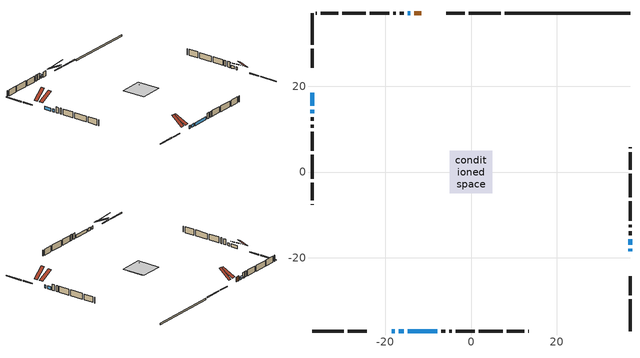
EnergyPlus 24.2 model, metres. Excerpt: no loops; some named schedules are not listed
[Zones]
conditioned space
 floor outside (Floor1 construction): -3.11,-3.11 -3.11,3.11 3.11,3.11 3.11,-3.11 z0.02
 floor adiabatic (Floor2 construction): -3.65,-3.65 -3.65,3.65 3.65,3.65 3.65,-3.65 z0.02
 floor adiabatic (AdiabaticFloorConstruction): -4.91,-4.91 -4.91,4.91 4.91,4.91 4.91,-4.91 z0.02
 floor foundation (Slab1 construction): -3.81,-3.51 -3.81,3.51 3.81,3.51 3.81,-3.51 z-0.61
 wall outside (RimJoist1 construction): 6.94,37.13 -0.53,37.13 / -37.13,-37.13 -29.66,-37.13 / -37.13,37.13 -37.13,29.66 / 37.13,-37.13 37.13,-29.66 z0.02:0.32
 wall outside (RimJoist2 construction): -1.46,37.13 -5.79,37.13 / -28.73,-37.13 -24.4,-37.13 / -37.13,28.73 -37.13,24.4 / 37.13,-28.73 37.13,-24.4 z0.02:0.32
 wall outside (AdiabaticWallConstruction 1): -11.63,37.13 -13.27,37.13 z0.02:2.05
 wall outside (AdiabaticWallConstruction): -14.19,37.13 -14.81,37.13 z0.02:0.78; 37.13,-18.56 37.13,-17.92 / -37.13,18.56 -37.13,15.51 / -18.56,-37.13 -17.85,-37.13 / -16.92,-37.13 -15.66,-37.13 / 37.13,-17 37.13,-15.66 / -37.13,14.58 -37.13,13.76 / -14.73,-37.13 -7.87,-37.13 z0.02:1.24
 wall outside (Wall1 construction): -15.73,37.13 -16.65,37.13 / -6.95,-37.13 -6.03,-37.13 / -37.13,12.83 -37.13,11.92 / 37.13,-14.73 37.13,-13.82 z0.02:2.46
 wall outside (Wall2 construction): -17.58,37.13 -18.19,37.13 / -5.1,-37.13 -4.49,-37.13 / -37.13,10.99 -37.13,10.38 / 37.13,-12.89 37.13,-12.28 z0.02:2.46
 wall outside (Wall3 construction): -19.12,37.13 -23.6,37.13 / -3.56,-37.13 0.92,-37.13 / -37.13,9.45 -37.13,4.97 / 37.13,-11.35 37.13,-6.87 z0.02:2.46
 wall outside (Wall4 construction): -24.53,37.13 -30.11,37.13 / 1.85,-37.13 7.43,-37.13 / -37.13,4.04 -37.13,-1.54 / 37.13,-5.94 37.13,-0.36 z0.02:2.46
 wall outside (Wall5 construction): -31.04,37.13 -35.14,37.13 / 8.36,-37.13 12.46,-37.13 / -37.13,-2.47 -37.13,-6.57 / 37.13,0.57 37.13,4.67 z0.02:2.46
 wall outside (Wall6 construction): -36.07,37.13 -36.2,37.13 / 13.39,-37.13 13.52,-37.13 / -37.13,-7.5 -37.13,-7.63 / 37.13,5.6 37.13,5.73 z0.02:2.46
 wall foundation (FoundationWall1 construction): 37.13,37.13 7.87,37.13 z-0.61:0.02
 window (WindowConstruction 7): -14.2,37.13 -14.8,37.13 z0.02:0.78
 window (WindowConstruction): 37.13,-18.56 37.13,-17.92 z0.02:1.24
 window (WindowConstruction 1): -37.13,18.56 -37.13,15.51 z0.02:1.24
 window (WindowConstruction 2): -18.56,-37.13 -17.85,-37.13 z0.02:1.24
 window (WindowConstruction 3): -16.92,-37.13 -15.66,-37.13 z0.02:1.24
 window (WindowConstruction 4): 37.13,-17 37.13,-15.66 z0.02:1.24
 window (WindowConstruction 5): -37.13,14.58 -37.13,13.76 z0.02:1.24
 window (WindowConstruction 6): -14.73,-37.13 -7.88,-37.13 z0.02:1.24
 door (Door): -11.63,37.13 -13.27,37.13 z0.02:2.05
 ceiling adiabatic (AdiabaticFloorConstruction): 4.91,-4.91 4.91,4.91 -4.91,4.91 -4.91,-4.91 z0.02
 roof outside (Roof1 construction): -8.2,37.13,2.46 -8.2,32.59,6.24 -6.72,32.59,6.24 -6.72,37.13,2.46; -21.99,-37.13,2.46 -21.99,-32.59,6.24 -23.47,-32.59,6.24 -23.47,-37.13,2.46; -37.13,21.99,2.46 -32.59,21.99,6.24 -32.59,23.47,6.24 -37.13,23.47,2.46; 37.13,-21.99,2.46 32.59,-21.99,6.24 32.59,-23.47,6.24 37.13,-23.47,2.46
 roof outside (Roof2 construction): -10.7,37.13,2.46 -10.7,31.48,5.28 -9.12,31.48,5.28 -9.12,37.13,2.46; -19.49,-37.13,2.46 -19.49,-31.48,5.28 -21.07,-31.48,5.28 -21.07,-37.13,2.46; -37.13,19.49,2.46 -31.48,19.49,5.28 -31.48,21.07,5.28 -37.13,21.07,2.46; 37.13,-19.49,2.46 31.48,-19.49,5.28 31.48,-21.07,5.28 37.13,-21.07,2.46
shading: -15.27,37.13 -13.74,37.13 -13.74,38.27 -15.27,38.27 z1.24
[Building]
Building 1: Terrain=Suburbs
[Site:Location]
Nelson CS_BC: Latitude {deg}=49.49; Longitude {deg}=-117.31; Time Zone {hr}=-8; Elevation {m}=535; Keep Site Location Information=Yes
[Site:GroundTemperature:Shallow]
4.87826, 3.29155, 3.16448, 3.91745, 6.94023, 9.94893, 12.5573, 14.2097, 14.35, 13.0061, 10.4643, 7.54786
[Site:WaterMainsTemperature]
Calculation Method=Schedule; Temperature Schedule=mains temperature schedule
[Material] Roughness=Rough; Thermal Absorptance=0.9
Name | Thickness {m} | Conductivity {W/m-K} | Density {kg/m3} | Specific Heat {J/kg-K} | Solar Absorptance | Visible Absorptance
asphalt or fiberglass shingles | 0.00635 | 0.162714 | 1121.4 | 1465.45 | 0.4 | 0.4
concrete 4.0 in. | 0.1016 | 1.803125 | 2242.8 | 837.4 | 0.7 | 0.7
concrete 8.0 in. | 0.2032 | 1.803125 | 2242.8 | 837.4 | 0.7 | 0.7
door material | 0.04445 | 0.188738 | 512.64 | 1214.23 | 0.7 | 0.7
exterior vertical ins | 0.0911445 | 0.029427 | 32.04 | 1214.23 | 0.7 | 0.7
floor covering | 0.0127 | 0.0433444 | 54.468 | 1339.84 | 0.6 | 0.6
floor covering 1 | 0.0127 | 9.015625 | 54.468 | 1339.84 | 0.6 | 0.6
floor rigid ins; rim joist rigid ins; wall rigid ins | 0.051816 | 0.029427 | 32.04 | 1214.23 | 0.7 | 0.7
floor rigid ins 1; wall rigid ins 1 | 0.512978 | 0.029427 | 32.04 | 1214.23 | 0.7 | 0.7
floor stud and cavity | 0.1397 | 0.0979237 | 92.3553 | 1139.71 | 0.7 | 0.7
floor stud and cavity 1 | 0.0889 | 0.242495 | 50.32683 | 1063.81 | 0.7 | 0.7
floor stud and cavity 2 | 0.1397 | 1.75129 | 37.0049 | 1207.88 | 0.7 | 0.7
furniture material conditioned space 1 | 0.1524 | 0.115458 | 640.8 | 1214.23 | 0.6 | 0.6
gypsum board | 0.0127 | 0.160291 | 801 | 837.4 | 0.6 | 0.6
gypsum board 1 | 0.0127 | 0.160291 | 801 | 837.4 | 0.7 | 0.7
osb sheathing 0.5 in. | 0.0127 | 0.115458 | 512.64 | 1214.23 | 0.7 | 0.7
osb sheathing 0.75 in. | 0.01905 | 0.115458 | 512.64 | 1214.23 | 0.7 | 0.7
osb sheathing 2.0 in. | 0.0508 | 0.115458 | 512.64 | 1214.23 | 0.7 | 0.7
rim joist stud and cavity | 0.0508 | 0.0384369 | 125.044 | 1163.47 | 0.6 | 0.6
rim joist stud and cavity 1 | 0.0508 | 0.0385912 | 125.044 | 1163.47 | 0.6 | 0.6
roof rigid ins | 0.103632 | 0.029427 | 32.04 | 1214.23 | 0.7 | 0.7
roof stud and cavity | 0.2032 | 0.100973 | 78.34581 | 1123.46 | 0.7 | 0.7
roof stud and cavity 1 | 0.2032 | 0.101129 | 78.34581 | 1123.46 | 0.7 | 0.7
wall stud and cavity | 0.1397 | 0.113179 | 139.0536 | 1170.24 | 0.7 | 0.7
wall stud and cavity 1 | 0.1397 | 0.126739 | 139.0536 | 1170.24 | 0.7 | 0.7
wall stud and cavity 2 | 0.1397 | 0.119127 | 139.0536 | 1170.24 | 0.7 | 0.7
wall stud and cavity 3 | 0.1397 | 0.117019 | 139.0536 | 1170.24 | 0.7 | 0.7
wall stud and cavity 4 | 0.1397 | 0.124551 | 139.0536 | 1170.24 | 0.7 | 0.7
wall stud and cavity 5 | 0.1397 | 0.132231 | 139.0536 | 1170.24 | 0.7 | 0.7
wall stud and cavity 6 | 0.0889 | 0.380278 | 52.3479 | 1209.89 | 0.7 | 0.7
wall stud and cavity 7 | 0.0889 | 0.391764 | 83.0341 | 1211.67 | 0.7 | 0.7
wood siding | 0.0254 | 0.102417 | 544.68 | 1172.36 | 0.4 | 0.4
wood siding 1; wood siding 2; wood siding 3 | 0.0254 | 0.102417 | 544.68 | 1172.36 | 0.7 | 0.7
[WindowMaterial:SimpleGlazingSystem]
Name | U-Factor {W/m2-K} | Solar Heat Gain Coefficient
WindowMaterial | 2.95653 | 0.63
WindowMaterial 1 | 2.918492 | 0.67
WindowMaterial 2 | 2.95426 | 0.63
WindowMaterial 3 | 2.92474 | 0.66
WindowMaterial 4 | 2.91792 | 0.67
WindowMaterial 5 | 2.941204 | 0.65
WindowMaterial 6 | 2.95029 | 0.64
WindowMaterial 7 | 5.30439 | 0.67
[Construction]
AdiabaticFloorConstruction: floor stud and cavity 2, floor rigid ins 1, osb sheathing 0.75 in., floor covering
AdiabaticWallConstruction: wood siding 2, wall rigid ins 1, wall stud and cavity 6, gypsum board
AdiabaticWallConstruction 1: wood siding 3, wall rigid ins 1, wall stud and cavity 6, gypsum board
Door: door material
Floor1 construction: floor stud and cavity, floor rigid ins, osb sheathing 0.75 in., floor covering
Floor2 construction: floor stud and cavity 1, floor covering 1
FoundationWall1 construction: concrete 8.0 in., gypsum board 1
furniture construction conditioned space 1: furniture material conditioned space 1
PartitionWallConstruction: gypsum board, wall stud and cavity 7, gypsum board
RimJoist1 construction: wood siding 1, rim joist rigid ins, osb sheathing 2.0 in., rim joist stud and cavity
RimJoist2 construction: wood siding 1, rim joist rigid ins, osb sheathing 2.0 in., rim joist stud and cavity 1
Roof1 construction: asphalt or fiberglass shingles, roof rigid ins, osb sheathing 0.75 in., roof stud and cavity, gypsum board
Roof2 construction: asphalt or fiberglass shingles, roof rigid ins, osb sheathing 0.75 in., roof stud and cavity 1, gypsum board
Slab1 construction: concrete 4.0 in.
Wall1 construction: wood siding, wall rigid ins, osb sheathing 0.5 in., wall stud and cavity, gypsum board
Wall2 construction: wood siding, wall rigid ins, osb sheathing 0.5 in., wall stud and cavity 1, gypsum board
Wall3 construction: wood siding, wall rigid ins, osb sheathing 0.5 in., wall stud and cavity 2, gypsum board
Wall4 construction: wood siding, osb sheathing 0.5 in., wall stud and cavity 3, gypsum board
Wall5 construction: wood siding, wall rigid ins, osb sheathing 0.5 in., wall stud and cavity 4, gypsum board
Wall6 construction: wood siding, wall rigid ins, osb sheathing 0.5 in., wall stud and cavity 5, gypsum board
WindowConstruction: WindowMaterial
WindowConstruction 1: WindowMaterial 1
WindowConstruction 2: WindowMaterial 2
WindowConstruction 3: WindowMaterial 3
WindowConstruction 4: WindowMaterial 4
WindowConstruction 5: WindowMaterial 5
WindowConstruction 6: WindowMaterial 6
WindowConstruction 7: WindowMaterial 7
[Zone]
conditioned space: Multiplier=1; Volume {m3}=347.1; Part of Total Floor Area=Yes
[Space]
conditioned space 1: Zone=conditioned space; Volume {m3}=347.1
[SurfaceProperty:ExposedFoundationPerimeter]
Slab1: Exposed Perimeter Calculation Method=TotalExposedPerimeter; Total Exposed Perimeter {m}=29.261
[InternalMass] Zone or ZoneList=conditioned space; Space or SpaceList=conditioned space 1
Name | Construction | Surface Area {m2}
furniture mass conditioned space 1 | furniture construction conditioned space 1 | 96.836
partition wall mass | PartitionWallConstruction | 188.67
[Lights]
interior lighting: Zone or ZoneList or Space or SpaceList=conditioned space 1; Schedule=interior lighting schedule; Design Level Calculation Method=LightingLevel; Lighting Level {W}=343.2; Return Air Fraction=0; Fraction Radiant=0.6; Fraction Visible=0.2; Fraction Replaceable=1
[People]
occupants: Zone or ZoneList or Space or SpaceList=conditioned space 1; Number of People Schedule=occupants schedule; Number of People Calculation Method=People; Number of People=3; Fraction Radiant=0.314171; Sensible Heat Fraction=0.56303; Activity Level Schedule=occupants activity schedule; Carbon Dioxide Generation Rate {m3/s-W}=0; Enable ASHRAE 55 Comfort Warnings=No; Mean Radiant Temperature Calculation Type=EnclosureAveraged
[ElectricEquipment] Zone or ZoneList or Space or SpaceList=conditioned space 1; Design Level Calculation Method=EquipmentLevel
Name | Schedule | Design Level {W} | Fraction Latent | Fraction Radiant | Fraction Lost
clothes dryer | clothes dryer schedule | 140.772 | 0.015 | 0.081 | 0.85
clothes washer | clothes washer schedule | 32.1985 | 0.03 | 0.162 | 0.7
cooking range | cooking range schedule | 215.147 | 0.08 | 0.432 | 0.2
dishwasher | dishwasher schedule | 66.8632 | 0.3 | 0.18 | 0.4
fridge | fridge schedule | 72.9452 | 0 | 0.6 | 0
mech vent bath fan 0 | mech vent bath fan 0 schedule | 25.1 | 0 | 0 | 1
mech vent house fan | mech vent house fan schedule | 0 | 0 | 0 | 1
mech vent house fan cfis | mech vent house fan cfis schedule | 0 | 0 | 0 | 0
misc plug loads | misc plug loads schedule | 494.7 | 0.045 | 0.513 | 0.1
whole house fan | Always On Discrete | 0 | 0 | 0 | 1
[OtherEquipment] Zone or ZoneList or Space or SpaceList=conditioned space 1; Design Level Calculation Method=EquipmentLevel
Name | Fuel Type | Schedule | Design Level {W} | Fraction Latent | Fraction Radiant | Fraction Lost
clothes dryer 1 | Electricity | clothes dryer schedule | 0 | 0.015 | 0.081 | 0.85
cooking range 1 | Electricity | cooking range schedule | 0 | 0.08 | 0.432 | 0.2
general water use latent | None | general water use schedule | 62.594 | 1 | 0 | 0
general water use sensible | None | general water use schedule | -61.6891 | 0 | 0.6 | 0
mech vent house fan latent load | None | Always On Discrete | 0 | 1 | 0 | 0
mech vent house fan sensible load | None | Always On Discrete | 0 | 0 | 0 | 0
water heater energy adjustment1 | Electricity | Always On Discrete | 0.01 | 0 | 0 | 1
[ZoneInfiltration:DesignFlowRate] Zone or ZoneList or Space or SpaceList=conditioned space 1; Schedule=Always On Discrete; Design Flow Rate Calculation Method=Flow/Zone; Design Flow Rate {m3/s}=0
infil flow; natural vent flow; whole house fan flow
[Foundation:Kiva]
Foundation Kiva 1: Initial Indoor Air Temperature {C}=18; Wall Height Above Grade {m}=0.0199949; Wall Depth Below Slab {m}=0.2032; Custom Block Material Name 1=exterior vertical ins; Custom Block Depth 1 {m}=0.629991; Custom Block X Position 1 {m}=0.2159; Custom Block Z Position 1 {m}=0
[Foundation:Kiva:Settings]
Soil Conductivity {W/m-K}=0.849921; Soil Density {kg/m3}=1842.3; Soil Specific Heat {J/kg-K}=418.7; Ground Solar Absorptivity=0.9; Ground Thermal Absorptivity=0.9; Ground Surface Roughness {m}=0.03; Far-Field Width {m}=40; Deep-Ground Boundary Condition=ZeroFlux; Deep-Ground Depth {m}=40; Minimum Cell Dimension {m}=0.2; Maximum Cell Growth Coefficient=3; Simulation Timestep=Timestep
[Exterior:Lights]
exterior lighting: Schedule=exterior lighting schedule; Design Level {W}=75.6
[Schedule:Week:Daily]
interior lighting schedule Week Rule - Jan1-Jan27: interior lighting schedule day, interior lighting schedule day, interior lighting schedule day, interior lighting schedule day, interior lighting schedule day, interior lighting schedule day, interior lighting schedule day, interior lighting schedule default day, interior lighting schedule default day, interior lighting schedule default day, interior lighting schedule default day, interior lighting schedule default day
interior lighting schedule Week Rule - Jan28-Feb3: interior lighting schedule day, interior lighting schedule day, interior lighting schedule day, interior lighting schedule day, interior lighting schedule day 1, interior lighting schedule day 1, interior lighting schedule day 1, interior lighting schedule default day, interior lighting schedule default day, interior lighting schedule default day, interior lighting schedule default day, interior lighting schedule default day
interior lighting schedule Week Rule - Feb4-Feb24: interior lighting schedule day 1, interior lighting schedule day 1, interior lighting schedule day 1, interior lighting schedule day 1, interior lighting schedule day 1, interior lighting schedule day 1, interior lighting schedule day 1, interior lighting schedule default day, interior lighting schedule default day, interior lighting schedule default day, interior lighting schedule default day, interior lighting schedule default day
interior lighting schedule Week Rule - Feb25-Mar3: interior lighting schedule day 1, interior lighting schedule day 1, interior lighting schedule day 1, interior lighting schedule day 1, interior lighting schedule day 2, interior lighting schedule day 2, interior lighting schedule day 2, interior lighting schedule default day, interior lighting schedule default day, interior lighting schedule default day, interior lighting schedule default day, interior lighting schedule default day
interior lighting schedule Week Rule - Mar4-Mar31: interior lighting schedule day 2, interior lighting schedule day 2, interior lighting schedule day 2, interior lighting schedule day 2, interior lighting schedule day 2, interior lighting schedule day 2, interior lighting schedule day 2, interior lighting schedule default day, interior lighting schedule default day, interior lighting schedule default day, interior lighting schedule default day, interior lighting schedule default day
interior lighting schedule Week Rule - Apr1-Apr28: interior lighting schedule day 3, interior lighting schedule day 3, interior lighting schedule day 3, interior lighting schedule day 3, interior lighting schedule day 3, interior lighting schedule day 3, interior lighting schedule day 3, interior lighting schedule default day, interior lighting schedule default day, interior lighting schedule default day, interior lighting schedule default day, interior lighting schedule default day
interior lighting schedule Week Rule - Apr29-May5: interior lighting schedule day 3, interior lighting schedule day 3, interior lighting schedule day 4, interior lighting schedule day 4, interior lighting schedule day 4, interior lighting schedule day 4, interior lighting schedule day 4, interior lighting schedule default day, interior lighting schedule default day, interior lighting schedule default day, interior lighting schedule default day, interior lighting schedule default day
interior lighting schedule Week Rule - May6-May26: interior lighting schedule day 4, interior lighting schedule day 4, interior lighting schedule day 4, interior lighting schedule day 4, interior lighting schedule day 4, interior lighting schedule day 4, interior lighting schedule day 4, interior lighting schedule default day, interior lighting schedule default day, interior lighting schedule default day, interior lighting schedule default day, interior lighting schedule default day
interior lighting schedule Week Rule - May27-Jun2: interior lighting schedule day 4, interior lighting schedule day 4, interior lighting schedule day 4, interior lighting schedule day 4, interior lighting schedule day 4, interior lighting schedule day 5, interior lighting schedule day 5, interior lighting schedule default day, interior lighting schedule default day, interior lighting schedule default day, interior lighting schedule default day, interior lighting schedule default day
interior lighting schedule Week Rule - Jun3-Jun30: interior lighting schedule day 5, interior lighting schedule day 5, interior lighting schedule day 5, interior lighting schedule day 5, interior lighting schedule day 5, interior lighting schedule day 5, interior lighting schedule day 5, interior lighting schedule default day, interior lighting schedule default day, interior lighting schedule default day, interior lighting schedule default day, interior lighting schedule default day
interior lighting schedule Week Rule - Jul1-Jul28: interior lighting schedule day 6, interior lighting schedule day 6, interior lighting schedule day 6, interior lighting schedule day 6, interior lighting schedule day 6, interior lighting schedule day 6, interior lighting schedule day 6, interior lighting schedule default day, interior lighting schedule default day, interior lighting schedule default day, interior lighting schedule default day, interior lighting schedule default day
interior lighting schedule Week Rule - Jul29-Aug4: interior lighting schedule day 6, interior lighting schedule day 6, interior lighting schedule day 6, interior lighting schedule day 7, interior lighting schedule day 7, interior lighting schedule day 7, interior lighting schedule day 7, interior lighting schedule default day, interior lighting schedule default day, interior lighting schedule default day, interior lighting schedule default day, interior lighting schedule default day
interior lighting schedule Week Rule - Aug5-Aug25: interior lighting schedule day 7, interior lighting schedule day 7, interior lighting schedule day 7, interior lighting schedule day 7, interior lighting schedule day 7, interior lighting schedule day 7, interior lighting schedule day 7, interior lighting schedule default day, interior lighting schedule default day, interior lighting schedule default day, interior lighting schedule default day, interior lighting schedule default day
interior lighting schedule Week Rule - Aug26-Sep1: interior lighting schedule day 7, interior lighting schedule day 7, interior lighting schedule day 7, interior lighting schedule day 7, interior lighting schedule day 7, interior lighting schedule day 7, interior lighting schedule day 8, interior lighting schedule default day, interior lighting schedule default day, interior lighting schedule default day, interior lighting schedule default day, interior lighting schedule default day
interior lighting schedule Week Rule - Sep2-Sep29: interior lighting schedule day 8, interior lighting schedule day 8, interior lighting schedule day 8, interior lighting schedule day 8, interior lighting schedule day 8, interior lighting schedule day 8, interior lighting schedule day 8, interior lighting schedule default day, interior lighting schedule default day, interior lighting schedule default day, interior lighting schedule default day, interior lighting schedule default day
interior lighting schedule Week Rule - Sep30-Oct6: interior lighting schedule day 8, interior lighting schedule day 9, interior lighting schedule day 9, interior lighting schedule day 9, interior lighting schedule day 9, interior lighting schedule day 9, interior lighting schedule day 9, interior lighting schedule default day, interior lighting schedule default day, interior lighting schedule default day, interior lighting schedule default day, interior lighting schedule default day
interior lighting schedule Week Rule - Oct7-Oct27: interior lighting schedule day 9, interior lighting schedule day 9, interior lighting schedule day 9, interior lighting schedule day 9, interior lighting schedule day 9, interior lighting schedule day 9, interior lighting schedule day 9, interior lighting schedule default day, interior lighting schedule default day, interior lighting schedule default day, interior lighting schedule default day, interior lighting schedule default day
interior lighting schedule Week Rule - Oct28-Nov3: interior lighting schedule day 9, interior lighting schedule day 9, interior lighting schedule day 9, interior lighting schedule day 9, interior lighting schedule day 10, interior lighting schedule day 10, interior lighting schedule day 10, interior lighting schedule default day, interior lighting schedule default day, interior lighting schedule default day, interior lighting schedule default day, interior lighting schedule default day
interior lighting schedule Week Rule - Nov4-Nov24: interior lighting schedule day 10, interior lighting schedule day 10, interior lighting schedule day 10, interior lighting schedule day 10, interior lighting schedule day 10, interior lighting schedule day 10, interior lighting schedule day 10, interior lighting schedule default day, interior lighting schedule default day, interior lighting schedule default day, interior lighting schedule default day, interior lighting schedule default day
interior lighting schedule Week Rule - Nov25-Dec1: interior lighting schedule day 10, interior lighting schedule day 10, interior lighting schedule day 10, interior lighting schedule day 10, interior lighting schedule day 10, interior lighting schedule day 10, interior lighting schedule day 11, interior lighting schedule default day, interior lighting schedule default day, interior lighting schedule default day, interior lighting schedule default day, interior lighting schedule default day
interior lighting schedule Week Rule - Dec2-Dec31: interior lighting schedule day 11, interior lighting schedule day 11, interior lighting schedule day 11, interior lighting schedule day 11, interior lighting schedule day 11, interior lighting schedule day 11, interior lighting schedule day 11, interior lighting schedule default day, interior lighting schedule default day, interior lighting schedule default day, interior lighting schedule default day, interior lighting schedule default day
occupants schedule Week Rule - Jan1-Dec31: occupants schedule day, occupants schedule day, occupants schedule day, occupants schedule day, occupants schedule day, occupants schedule day, occupants schedule day, occupants schedule default day, occupants schedule default day, occupants schedule default day, occupants schedule default day, occupants schedule default day
clothes dryer schedule Week Rule - Jan1-Dec31: clothes dryer schedule day, clothes dryer schedule day, clothes dryer schedule day, clothes dryer schedule day, clothes dryer schedule day, clothes dryer schedule day, clothes dryer schedule day, clothes dryer schedule default day, clothes dryer schedule default day, clothes dryer schedule default day, clothes dryer schedule default day, clothes dryer schedule default day
clothes washer schedule Week Rule - Jan1-Dec31: clothes washer schedule day, clothes washer schedule day, clothes washer schedule day, clothes washer schedule day, clothes washer schedule day, clothes washer schedule day, clothes washer schedule day, clothes washer schedule default day, clothes washer schedule default day, clothes washer schedule default day, clothes washer schedule default day, clothes washer schedule default day
cooking range schedule Week Rule - Jan1-Dec31: cooking range schedule day, cooking range schedule day, cooking range schedule day, cooking range schedule day, cooking range schedule day, cooking range schedule day, cooking range schedule day, cooking range schedule default day, cooking range schedule default day, cooking range schedule default day, cooking range schedule default day, cooking range schedule default day
dishwasher schedule Week Rule - Jan1-Dec31: dishwasher schedule day, dishwasher schedule day, dishwasher schedule day, dishwasher schedule day, dishwasher schedule day, dishwasher schedule day, dishwasher schedule day, dishwasher schedule default day, dishwasher schedule default day, dishwasher schedule default day, dishwasher schedule default day, dishwasher schedule default day
mech vent bath fan 0 schedule Week Rule - Jan1-Dec31: mech vent bath fan 0 schedule day, mech vent bath fan 0 schedule day, mech vent bath fan 0 schedule day, mech vent bath fan 0 schedule day, mech vent bath fan 0 schedule day, mech vent bath fan 0 schedule day, mech vent bath fan 0 schedule day, mech vent bath fan 0 schedule default day, mech vent bath fan 0 schedule default day, mech vent bath fan 0 schedule default day, mech vent bath fan 0 schedule default day, mech vent bath fan 0 schedule default day
misc plug loads schedule Week Rule - Jan1-Dec31: misc plug loads schedule day, misc plug loads schedule day, misc plug loads schedule day, misc plug loads schedule day, misc plug loads schedule day, misc plug loads schedule day, misc plug loads schedule day, misc plug loads schedule default day, misc plug loads schedule default day, misc plug loads schedule default day, misc plug loads schedule default day, misc plug loads schedule default day
general water use schedule Week Rule - Jan1-Dec31: general water use schedule day, general water use schedule day, general water use schedule day, general water use schedule day, general water use schedule day, general water use schedule day, general water use schedule day, general water use schedule default day, general water use schedule default day, general water use schedule default day, general water use schedule default day, general water use schedule default day
exterior lighting schedule Week Rule - Jan1-Jan27: exterior lighting schedule day, exterior lighting schedule day, exterior lighting schedule day, exterior lighting schedule day, exterior lighting schedule day, exterior lighting schedule day, exterior lighting schedule day, exterior lighting schedule default day, exterior lighting schedule default day, exterior lighting schedule default day, exterior lighting schedule default day, exterior lighting schedule default day
exterior lighting schedule Week Rule - Jan28-Feb3: exterior lighting schedule day, exterior lighting schedule day, exterior lighting schedule day, exterior lighting schedule day, exterior lighting schedule day 1, exterior lighting schedule day 1, exterior lighting schedule day 1, exterior lighting schedule default day, exterior lighting schedule default day, exterior lighting schedule default day, exterior lighting schedule default day, exterior lighting schedule default day
exterior lighting schedule Week Rule - Feb4-Feb24: exterior lighting schedule day 1, exterior lighting schedule day 1, exterior lighting schedule day 1, exterior lighting schedule day 1, exterior lighting schedule day 1, exterior lighting schedule day 1, exterior lighting schedule day 1, exterior lighting schedule default day, exterior lighting schedule default day, exterior lighting schedule default day, exterior lighting schedule default day, exterior lighting schedule default day
exterior lighting schedule Week Rule - Feb25-Mar3: exterior lighting schedule day 1, exterior lighting schedule day 1, exterior lighting schedule day 1, exterior lighting schedule day 1, exterior lighting schedule day 2, exterior lighting schedule day 2, exterior lighting schedule day 2, exterior lighting schedule default day, exterior lighting schedule default day, exterior lighting schedule default day, exterior lighting schedule default day, exterior lighting schedule default day
exterior lighting schedule Week Rule - Mar4-Mar31: exterior lighting schedule day 2, exterior lighting schedule day 2, exterior lighting schedule day 2, exterior lighting schedule day 2, exterior lighting schedule day 2, exterior lighting schedule day 2, exterior lighting schedule day 2, exterior lighting schedule default day, exterior lighting schedule default day, exterior lighting schedule default day, exterior lighting schedule default day, exterior lighting schedule default day
exterior lighting schedule Week Rule - Apr1-Apr28: exterior lighting schedule day 3, exterior lighting schedule day 3, exterior lighting schedule day 3, exterior lighting schedule day 3, exterior lighting schedule day 3, exterior lighting schedule day 3, exterior lighting schedule day 3, exterior lighting schedule default day, exterior lighting schedule default day, exterior lighting schedule default day, exterior lighting schedule default day, exterior lighting schedule default day
exterior lighting schedule Week Rule - Apr29-May5: exterior lighting schedule day 3, exterior lighting schedule day 3, exterior lighting schedule day 4, exterior lighting schedule day 4, exterior lighting schedule day 4, exterior lighting schedule day 4, exterior lighting schedule day 4, exterior lighting schedule default day, exterior lighting schedule default day, exterior lighting schedule default day, exterior lighting schedule default day, exterior lighting schedule default day
exterior lighting schedule Week Rule - May6-May26: exterior lighting schedule day 4, exterior lighting schedule day 4, exterior lighting schedule day 4, exterior lighting schedule day 4, exterior lighting schedule day 4, exterior lighting schedule day 4, exterior lighting schedule day 4, exterior lighting schedule default day, exterior lighting schedule default day, exterior lighting schedule default day, exterior lighting schedule default day, exterior lighting schedule default day
exterior lighting schedule Week Rule - May27-Jun2: exterior lighting schedule day 4, exterior lighting schedule day 4, exterior lighting schedule day 4, exterior lighting schedule day 4, exterior lighting schedule day 4, exterior lighting schedule day 5, exterior lighting schedule day 5, exterior lighting schedule default day, exterior lighting schedule default day, exterior lighting schedule default day, exterior lighting schedule default day, exterior lighting schedule default day
exterior lighting schedule Week Rule - Jun3-Jun30: exterior lighting schedule day 5, exterior lighting schedule day 5, exterior lighting schedule day 5, exterior lighting schedule day 5, exterior lighting schedule day 5, exterior lighting schedule day 5, exterior lighting schedule day 5, exterior lighting schedule default day, exterior lighting schedule default day, exterior lighting schedule default day, exterior lighting schedule default day, exterior lighting schedule default day
exterior lighting schedule Week Rule - Jul1-Jul28: exterior lighting schedule day 6, exterior lighting schedule day 6, exterior lighting schedule day 6, exterior lighting schedule day 6, exterior lighting schedule day 6, exterior lighting schedule day 6, exterior lighting schedule day 6, exterior lighting schedule default day, exterior lighting schedule default day, exterior lighting schedule default day, exterior lighting schedule default day, exterior lighting schedule default day
exterior lighting schedule Week Rule - Jul29-Aug4: exterior lighting schedule day 6, exterior lighting schedule day 6, exterior lighting schedule day 6, exterior lighting schedule day 7, exterior lighting schedule day 7, exterior lighting schedule day 7, exterior lighting schedule day 7, exterior lighting schedule default day, exterior lighting schedule default day, exterior lighting schedule default day, exterior lighting schedule default day, exterior lighting schedule default day
exterior lighting schedule Week Rule - Aug5-Aug25: exterior lighting schedule day 7, exterior lighting schedule day 7, exterior lighting schedule day 7, exterior lighting schedule day 7, exterior lighting schedule day 7, exterior lighting schedule day 7, exterior lighting schedule day 7, exterior lighting schedule default day, exterior lighting schedule default day, exterior lighting schedule default day, exterior lighting schedule default day, exterior lighting schedule default day
exterior lighting schedule Week Rule - Aug26-Sep1: exterior lighting schedule day 7, exterior lighting schedule day 7, exterior lighting schedule day 7, exterior lighting schedule day 7, exterior lighting schedule day 7, exterior lighting schedule day 7, exterior lighting schedule day 8, exterior lighting schedule default day, exterior lighting schedule default day, exterior lighting schedule default day, exterior lighting schedule default day, exterior lighting schedule default day
exterior lighting schedule Week Rule - Sep2-Sep29: exterior lighting schedule day 8, exterior lighting schedule day 8, exterior lighting schedule day 8, exterior lighting schedule day 8, exterior lighting schedule day 8, exterior lighting schedule day 8, exterior lighting schedule day 8, exterior lighting schedule default day, exterior lighting schedule default day, exterior lighting schedule default day, exterior lighting schedule default day, exterior lighting schedule default day
exterior lighting schedule Week Rule - Sep30-Oct6: exterior lighting schedule day 8, exterior lighting schedule day 9, exterior lighting schedule day 9, exterior lighting schedule day 9, exterior lighting schedule day 9, exterior lighting schedule day 9, exterior lighting schedule day 9, exterior lighting schedule default day, exterior lighting schedule default day, exterior lighting schedule default day, exterior lighting schedule default day, exterior lighting schedule default day
exterior lighting schedule Week Rule - Oct7-Oct27: exterior lighting schedule day 9, exterior lighting schedule day 9, exterior lighting schedule day 9, exterior lighting schedule day 9, exterior lighting schedule day 9, exterior lighting schedule day 9, exterior lighting schedule day 9, exterior lighting schedule default day, exterior lighting schedule default day, exterior lighting schedule default day, exterior lighting schedule default day, exterior lighting schedule default day
exterior lighting schedule Week Rule - Oct28-Nov3: exterior lighting schedule day 9, exterior lighting schedule day 9, exterior lighting schedule day 9, exterior lighting schedule day 9, exterior lighting schedule day 10, exterior lighting schedule day 10, exterior lighting schedule day 10, exterior lighting schedule default day, exterior lighting schedule default day, exterior lighting schedule default day, exterior lighting schedule default day, exterior lighting schedule default day
exterior lighting schedule Week Rule - Nov4-Nov24: exterior lighting schedule day 10, exterior lighting schedule day 10, exterior lighting schedule day 10, exterior lighting schedule day 10, exterior lighting schedule day 10, exterior lighting schedule day 10, exterior lighting schedule day 10, exterior lighting schedule default day, exterior lighting schedule default day, exterior lighting schedule default day, exterior lighting schedule default day, exterior lighting schedule default day
exterior lighting schedule Week Rule - Nov25-Dec1: exterior lighting schedule day 10, exterior lighting schedule day 10, exterior lighting schedule day 10, exterior lighting schedule day 10, exterior lighting schedule day 10, exterior lighting schedule day 10, exterior lighting schedule day 11, exterior lighting schedule default day, exterior lighting schedule default day, exterior lighting schedule default day, exterior lighting schedule default day, exterior lighting schedule default day
[Schedule:Year]
interior lighting schedule: interior lighting schedule Week Rule - Jan1-Jan27, 1, 1, 1, 27, interior lighting schedule Week Rule - Jan28-Feb3, 1, 28, 2, 3, interior lighting schedule Week Rule - Feb4-Feb24, 2, 4, 2, 24, interior lighting schedule Week Rule - Feb25-Mar3, 2, 25, 3, 3, interior lighting schedule Week Rule - Mar4-Mar31, 3, 4, 3, 31, interior lighting schedule Week Rule - Apr1-Apr28, 4, 1, 4, 28, interior lighting schedule Week Rule - Apr29-May5, 4, 29, 5, 5, interior lighting schedule Week Rule - May6-May26, 5, 6, 5, 26, interior lighting schedule Week Rule - May27-Jun2, 5, 27, 6, 2, interior lighting schedule Week Rule - Jun3-Jun30, 6, 3, 6, 30, interior lighting schedule Week Rule - Jul1-Jul28, 7, 1, 7, 28, interior lighting schedule Week Rule - Jul29-Aug4, 7, 29, 8, 4, interior lighting schedule Week Rule - Aug5-Aug25, 8, 5, 8, 25, interior lighting schedule Week Rule - Aug26-Sep1, 8, 26, 9, 1, interior lighting schedule Week Rule - Sep2-Sep29, 9, 2, 9, 29, interior lighting schedule Week Rule - Sep30-Oct6, 9, 30, 10, 6, interior lighting schedule Week Rule - Oct7-Oct27, 10, 7, 10, 27, interior lighting schedule Week Rule - Oct28-Nov3, 10, 28, 11, 3, interior lighting schedule Week Rule - Nov4-Nov24, 11, 4, 11, 24, interior lighting schedule Week Rule - Nov25-Dec1, 11, 25, 12, 1, interior lighting schedule Week Rule - Dec2-Dec31, 12, 2, 12, 31
occupants schedule: occupants schedule Week Rule - Jan1-Dec31, 1, 1, 12, 31
clothes dryer schedule: clothes dryer schedule Week Rule - Jan1-Dec31, 1, 1, 12, 31
clothes washer schedule: clothes washer schedule Week Rule - Jan1-Dec31, 1, 1, 12, 31
cooking range schedule: cooking range schedule Week Rule - Jan1-Dec31, 1, 1, 12, 31
dishwasher schedule: dishwasher schedule Week Rule - Jan1-Dec31, 1, 1, 12, 31
mech vent bath fan 0 schedule: mech vent bath fan 0 schedule Week Rule - Jan1-Dec31, 1, 1, 12, 31
misc plug loads schedule: misc plug loads schedule Week Rule - Jan1-Dec31, 1, 1, 12, 31
general water use schedule: general water use schedule Week Rule - Jan1-Dec31, 1, 1, 12, 31
exterior lighting schedule: exterior lighting schedule Week Rule - Jan1-Jan27, 1, 1, 1, 27, exterior lighting schedule Week Rule - Jan28-Feb3, 1, 28, 2, 3, exterior lighting schedule Week Rule - Feb4-Feb24, 2, 4, 2, 24, exterior lighting schedule Week Rule - Feb25-Mar3, 2, 25, 3, 3, exterior lighting schedule Week Rule - Mar4-Mar31, 3, 4, 3, 31, exterior lighting schedule Week Rule - Apr1-Apr28, 4, 1, 4, 28, exterior lighting schedule Week Rule - Apr29-May5, 4, 29, 5, 5, exterior lighting schedule Week Rule - May6-May26, 5, 6, 5, 26, exterior lighting schedule Week Rule - May27-Jun2, 5, 27, 6, 2, exterior lighting schedule Week Rule - Jun3-Jun30, 6, 3, 6, 30, exterior lighting schedule Week Rule - Jul1-Jul28, 7, 1, 7, 28, exterior lighting schedule Week Rule - Jul29-Aug4, 7, 29, 8, 4, exterior lighting schedule Week Rule - Aug5-Aug25, 8, 5, 8, 25, exterior lighting schedule Week Rule - Aug26-Sep1, 8, 26, 9, 1, exterior lighting schedule Week Rule - Sep2-Sep29, 9, 2, 9, 29, exterior lighting schedule Week Rule - Sep30-Oct6, 9, 30, 10, 6, exterior lighting schedule Week Rule - Oct7-Oct27, 10, 7, 10, 27, exterior lighting schedule Week Rule - Oct28-Nov3, 10, 28, 11, 3, exterior lighting schedule Week Rule - Nov4-Nov24, 11, 4, 11, 24, exterior lighting schedule Week Rule - Nov25-Dec1, 11, 25, 12, 1, exterior lighting schedule Week Rule - Dec2-Dec31, 12, 2, 12, 31
[Schedule:Constant]
Name | Hourly Value
occupants activity schedule | 117.228
fridge schedule | 0
mech vent house fan schedule; mech vent house fan cfis schedule; Always On Discrete | 1
[Schedule:Compact]
mains temperature schedule: Through: 01/01, For: AllDays, Until: 24:00, 8.72944, Through: 01/02, For: AllDays, Until: 24:00, 8.675, Through: 01/03, For: AllDays, Until: 24:00, 8.62167, Through: 01/04, For: AllDays, Until: 24:00, 8.56944, Through: 01/05, For: AllDays, Until: 24:00, 8.51778, Through: 01/06, For: AllDays, Until: 24:00, 8.46778, Through: 01/07, For: AllDays, Until: 24:00, 8.41833, Through: 01/08, For: AllDays, Until: 24:00, 8.37, Through: 01/09, For: AllDays, Until: 24:00, 8.32278, Through: 01/10, For: AllDays, Until: 24:00, 8.27667, Through: 01/11, For: AllDays, Until: 24:00, 8.23167, Through: 01/12, For: AllDays, Until: 24:00, 8.18722, Through: 01/13, For: AllDays, Until: 24:00, 8.14444, Through: 01/14, For: AllDays, Until: 24:00, 8.10278, Through: 01/15, For: AllDays, Until: 24:00, 8.06222, Through: 01/16, For: AllDays, Until: 24:00, 8.02278, Through: 01/17, For: AllDays, Until: 24:00, 7.98444, Through: 01/18, For: AllDays, Until: 24:00, 7.94722, Through: 01/19, For: AllDays, Until: 24:00, 7.91111, Through: 01/20, For: AllDays, Until: 24:00, 7.87611, Through: 01/21, For: AllDays, Until: 24:00, 7.84278, Through: 01/22, For: AllDays, Until: 24:00, 7.81056, Through: 01/23, For: AllDays, Until: 24:00, 7.77889, Through: 01/24, For: AllDays, Until: 24:00, 7.74944, Through: 01/25, For: AllDays, Until: 24:00, 7.72056, Through: 01/26, For: AllDays, Until: 24:00, 7.69278, Through: 01/27, For: AllDays, Until: 24:00, 7.66667, Through: 01/28, For: AllDays, Until: 24:00, 7.64167, Through: 01/29, For: AllDays, Until: 24:00, 7.61833, Through: 01/30, For: AllDays, Until: 24:00, 7.59556, Through: 01/31, For: AllDays, Until: 24:00, 7.57444, Through: 02/01, For: AllDays, Until: 24:00, 7.55444, Through: 02/02, For: AllDays, Until: 24:00, 7.53611, Through: 02/03, For: AllDays, Until: 24:00, 7.51889, Through: 02/04, For: AllDays, Until: 24:00, 7.50278, Through: 02/05, For: AllDays, Until: 24:00, 7.48833, Through: 02/06, For: AllDays, Until: 24:00, 7.475, Through: 02/07, For: AllDays, Until: 24:00, 7.46278, Through: 02/08, For: AllDays, Until: 24:00, 7.45222, Through: 02/09, For: AllDays, Until: 24:00, 7.44278, Through: 02/10, For: AllDays, Until: 24:00, 7.435, Through: 02/11, For: AllDays, Until: 24:00, 7.42778, Through: 02/12, For: AllDays, Until: 24:00, 7.42278, Through: 02/13, For: AllDays, Until: 24:00, 7.41833, Through: 02/14, For: AllDays, Until: 24:00, 7.41611, Through: 02/15, For: AllDays, Until: 24:00, 7.41444, Through: 02/16, For: AllDays, Until: 24:00, 7.41444, Through: 02/17, For: AllDays, Until: 24:00, 7.41556, Through: 02/18, For: AllDays, Until: 24:00, 7.41833, Through: 02/19, For: AllDays, Until: 24:00, 7.42222, Through: 02/20, For: AllDays, Until: 24:00, 7.42778, Through: 02/21, For: AllDays, Until: 24:00, 7.43389, Through: 02/22, For: AllDays, Until: 24:00, 7.44222, Through: 02/23, For: AllDays, Until: 24:00, 7.45111, Through: 02/24, For: AllDays, Until: 24:00, 7.46222, Through: 02/25, For: AllDays, Until: 24:00, 7.47389, Through: 02/26, For: AllDays, Until: 24:00, 7.48722, Through: 02/27, For: AllDays, Until: 24:00, 7.50167, Through: 02/28, For: AllDays, Until: 24:00, 7.51778, Through: 03/01, For: AllDays, Until: 24:00, 7.53444, Through: 03/02, For: AllDays, Until: 24:00, 7.55333, Through: 03/03, For: AllDays, Until: 24:00, 7.57278, Through: 03/04, For: AllDays, Until: 24:00, 7.59389, Through: 03/05, For: AllDays, Until: 24:00, 7.61611, Through: 03/06, For: AllDays, Until: 24:00, 7.64, Through: 03/07, For: AllDays, Until: 24:00, 7.665, Through: 03/08, For: AllDays, Until: 24:00, 7.69111, Through: 03/09, For: AllDays, Until: 24:00, 7.71833, Through: 03/10, For: AllDays, Until: 24:00, 7.74667, Through: 03/11, For: AllDays, Until: 24:00, 7.77667, Through: 03/12, For: AllDays, Until: 24:00, 7.80778, Through: 03/13, For: AllDays, Until: 24:00, 7.84, Through: 03/14, For: AllDays, Until: 24:00, 7.87389, Through: 03/15, For: AllDays, Until: 24:00, 7.90833, Through: 03/16, For: AllDays, Until: 24:00, 7.94444, Through: 03/17, For: AllDays, Until: 24:00, 7.98111, Through: 03/18, For: AllDays, Until: 24:00, 8.01944, Through: 03/19, For: AllDays, Until: 24:00, 8.05889, Through: 03/20, For: AllDays, Until: 24:00, 8.09944, Through: 03/21, For: AllDays, Until: 24:00, 8.14111, Through: 03/22, For: AllDays, Until: 24:00, 8.18389, Through: 03/23, For: AllDays, Until: 24:00, 8.22778, Through: 03/24, For: AllDays, Until: 24:00, 8.27278, Through: 03/25, For: AllDays, Until: 24:00, 8.31889, Through: 03/26, For: AllDays, Until: 24:00, 8.36611, Through: 03/27, For: AllDays, Until: 24:00, 8.41444, Through: 03/28, For: AllDays, Until: 24:00, 8.46389, Through: 03/29, For: AllDays, Until: 24:00, 8.51389, Through: 03/30, For: AllDays, Until: 24:00, 8.565, Through: 03/31, For: AllDays, Until: 24:00, 8.61722, Through: 04/01, For: AllDays, Until: 24:00, 8.67056, Through: 04/02, For: AllDays, Until: 24:00, 8.725, Through: 04/03, For: AllDays, Until: 24:00, 8.78, Through: 04/04, For: AllDays, Until: 24:00, 8.83611, Through: 04/05, For: AllDays, Until: 24:00, 8.89333, Through: 04/06, For: AllDays, Until: 24:00, 8.95111, Through: 04/07, For: AllDays, Until: 24:00, 9.01, Through: 04/08, For: AllDays, Until: 24:00, 9.06944, Through: 04/09, For: AllDays, Until: 24:00, 9.13, Through: 04/10, For: AllDays, Until: 24:00, 9.19111, Through: 04/11, For: AllDays, Until: 24:00, 9.25333, Through: 04/12, For: AllDays, Until: 24:00, 9.31611, Through: 04/13, For: AllDays, Until: 24:00, 9.38, Through: 04/14, For: AllDays, Until: 24:00, 9.44444, Through: 04/15, For: AllDays, Until: 24:00, 9.50944, Through: 04/16, For: AllDays, Until: 24:00, 9.57556, Through: 04/17, For: AllDays, Until: 24:00, 9.64222, Through: 04/18, For: AllDays, Until: 24:00, 9.70944, Through: 04/19, For: AllDays, Until: 24:00, 9.77722, Through: 04/20, For: AllDays, Until: 24:00, 9.84556, Through: 04/21, For: AllDays, Until: 24:00, 9.915, Through: 04/22, For: AllDays, Until: 24:00, 9.985, Through: 04/23, For: AllDays, Until: 24:00, 10.055, Through: 04/24, For: AllDays, Until: 24:00, 10.1261, Through: 04/25, For: AllDays, Until: 24:00, 10.1972, Through: 04/26, For: AllDays, Until: 24:00, 10.2694, Through: 04/27, For: AllDays, Until: 24:00, 10.3417, Through: 04/28, For: AllDays, Until: 24:00, 10.4144, Through: 04/29, For: AllDays, Until: 24:00, 10.4878, Through: 04/30, For: AllDays, Until: 24:00, 10.5617, Through: 05/01, For: AllDays, Until: 24:00, 10.6361, Through: 05/02, For: AllDays, Until: 24:00, 10.7106, Through: 05/03, For: AllDays, Until: 24:00, 10.7856, Through: 05/04, For: AllDays, Until: 24:00, 10.8606, Through: 05/05, For: AllDays, Until: 24:00, 10.9361, Through: 05/06, For: AllDays, Until: 24:00, 11.0117, Through: 05/07, For: AllDays, Until: 24:00, 11.0878, Through: 05/08, For: AllDays, Until: 24:00, 11.1644, Through: 05/09, For: AllDays, Until: 24:00, 11.2411, Through: 05/10, For: AllDays, Until: 24:00, 11.3178, Through: 05/11, For: AllDays, Until: 24:00, 11.395, Through: 05/12, For: AllDays, Until: 24:00, 11.4717, Through: 05/13, For: AllDays, Until: 24:00, 11.5489, Through: 05/14, For: AllDays, Until: 24:00, 11.6267, Through: 05/15, For: AllDays, Until: 24:00, 11.7039, Through: 05/16, For: AllDays, Until: 24:00, 11.7817, Through: 05/17, For: AllDays, Until: 24:00, 11.8589, Through: 05/18, For: AllDays, Until: 24:00, 11.9367, Through: 05/19, For: AllDays, Until: 24:00, 12.0144, Through: 05/20, For: AllDays, Until: 24:00, 12.0917, Through: 05/21, For: AllDays, Until: 24:00, 12.1694, Through: 05/22, For: AllDays, Until: 24:00, 12.2467, Through: 05/23, For: AllDays, Until: 24:00, 12.3239, Through: 05/24, For: AllDays, Until: 24:00, 12.4011, Through: 05/25, For: AllDays, Until: 24:00, 12.4783, Through: 05/26, For: AllDays, Until: 24:00, 12.555, Through: 05/27, For: AllDays, Until: 24:00, 12.6317, Through: 05/28, For: AllDays, Until: 24:00, 12.7083, Through: 05/29, For: AllDays, Until: 24:00, 12.7844, Through: 05/30, For: AllDays, Until: 24:00, 12.8606, Through: 05/31, For: AllDays, Until: 24:00, 12.9367, Through: 06/01, For: AllDays, Until: 24:00, 13.0117, Through: 06/02, For: AllDays, Until: 24:00, 13.0872, Through: 06/03, For: AllDays, Until: 24:00, 13.1617, Through: 06/04, For: AllDays, Until: 24:00, 13.2361, Through: 06/05, For: AllDays, Until: 24:00, 13.31, Through: 06/06, For: AllDays, Until: 24:00, 13.3839, Through: 06/07, For: AllDays, Until: 24:00, 13.4567, Through: 06/08, For: AllDays, Until: 24:00, 13.5294, Through: 06/09, For: AllDays, Until: 24:00, 13.6017, Through: 06/10, For: AllDays, Until: 24:00, 13.6739, Through: 06/11, For: AllDays, Until: 24:00, 13.745, Through: 06/12, For: AllDays, Until: 24:00, 13.8156, Through: 06/13, For: AllDays, Until: 24:00, 13.8856, Through: 06/14, For: AllDays, Until: 24:00, 13.955, Through: 06/15, For: AllDays, Until: 24:00, 14.0239, Through: 06/16, For: AllDays, Until: 24:00, 14.0922, Through: 06/17, For: AllDays, Until: 24:00, 14.16, Through: 06/18, For: AllDays, Until: 24:00, 14.2272, Through: 06/19, For: AllDays, Until: 24:00, 14.2933, Through: 06/20, For: AllDays, Until: 24:00, 14.3589, Through: 06/21, For: AllDays, Until: 24:00, 14.4239, Through: 06/22, For: AllDays, Until: 24:00, 14.4883, Through: 06/23, For: AllDays, Until: 24:00, 14.5517, Through: 06/24, For: AllDays, Until: 24:00, 14.6144, Through: 06/25, For: AllDays, Until: 24:00, 14.6761, Through: 06/26, For: AllDays, Until: 24:00, 14.7372, Through: 06/27, For: AllDays, Until: 24:00, 14.7972, Through: 06/28, For: AllDays, Until: 24:00, 14.8567, Through: 06/29, For: AllDays, Until: 24:00, 14.915, Through: 06/30, For: AllDays, Until: 24:00, 14.9728, Through: 07/01, For: AllDays, Until: 24:00, 15.0294, Through: 07/02, For: AllDays, Until: 24:00, 15.085, Through: 07/03, For: AllDays, Until: 24:00, 15.14, Through: 07/04, For: AllDays, Until: 24:00, 15.1939, Through: 07/05, For: AllDays, Until: 24:00, 15.2467, Through: 07/06, For: AllDays, Until: 24:00, 15.2983, Through: 07/07, For: AllDays, Until: 24:00, 15.3494, Through: 07/08, For: AllDays, Until: 24:00, 15.3994, Through: 07/09, For: AllDays, Until: 24:00, 15.4483, Through: 07/10, For: AllDays, Until: 24:00, 15.4961, Through: 07/11, For: AllDays, Until: 24:00, 15.5428, Through: 07/12, For: AllDays, Until: 24:00, 15.5883, Through: 07/13, For: AllDays, Until: 24:00, 15.6333, Through: 07/14, For: AllDays, Until: 24:00, 15.6767, Through: 07/15, For: AllDays, Until: 24:00, 15.7189, Through: 07/16, For: AllDays, Until: 24:00, 15.76, Through: 07/17, For: AllDays, Until: 24:00, 15.8006, Through: 07/18, For: AllDays, Until: 24:00, 15.8394, Through: 07/19, For: AllDays, Until: 24:00, 15.8772, Through: 07/20, For: AllDays, Until: 24:00, 15.9139, Through: 07/21, For: AllDays, Until: 24:00, 15.9494, Through: 07/22, For: AllDays, Until: 24:00, 15.9839, Through: 07/23, For: AllDays, Until: 24:00, 16.0167, Through: 07/24, For: AllDays, Until: 24:00, 16.0483, Through: 07/25, For: AllDays, Until: 24:00, 16.0794, Through: 07/26, For: AllDays, Until: 24:00, 16.1089, Through: 07/27, For: AllDays, Until: 24:00, 16.1367, Through: 07/28, For: AllDays, Until: 24:00, 16.1639, Through: 07/29, For: AllDays, Until: 24:00, 16.1894, Through: 07/30, For: AllDays, Until: 24:00, 16.2139, Through: 07/31, For: AllDays, Until: 24:00, 16.2367, Through: 08/01, For: AllDays, Until: 24:00, 16.2589, Through: 08/02, For: AllDays, Until: 24:00, 16.2794, Through: 08/03, For: AllDays, Until: 24:00, 16.2989, Through: 08/04, For: AllDays, Until: 24:00, 16.3167, Through: 08/05, For: AllDays, Until: 24:00, 16.3333, Through: 08/06, For: AllDays, Until: 24:00, 16.3489, Through: 08/07, For: AllDays, Until: 24:00, 16.3628, Through: 08/08, For: AllDays, Until: 24:00, 16.3756, Through: 08/09, For: AllDays, Until: 24:00, 16.3867, Through: 08/10, For: AllDays, Until: 24:00, 16.3972, Through: 08/11, For: AllDays, Until: 24:00, 16.4056, Through: 08/12, For: AllDays, Until: 24:00, 16.4133, Through: 08/13, For: AllDays, Until: 24:00, 16.4194, Through: 08/14, For: AllDays, Until: 24:00, 16.4244, Through: 08/15, For: AllDays, Until: 24:00, 16.4278, Through: 08/16, For: AllDays, Until: 24:00, 16.43, Through: 08/17, For: AllDays, Until: 24:00, 16.4306, Through: 08/18, For: AllDays, Until: 24:00, 16.43, Through: 08/19, For: AllDays, Until: 24:00, 16.4283, Through: 08/20, For: AllDays, Until: 24:00, 16.425, Through: 08/21, For: AllDays, Until: 24:00, 16.4206, Through: 08/22, For: AllDays, Until: 24:00, 16.4144, Through: 08/23, For: AllDays, Until: 24:00, 16.4072, Through: 08/24, For: AllDays, Until: 24:00, 16.3989, Through: 08/25, For: AllDays, Until: 24:00, 16.3889, Through: 08/26, For: AllDays, Until: 24:00, 16.3778, Through: 08/27, For: AllDays, Until: 24:00, 16.3656, Through: 08/28, For: AllDays, Until: 24:00, 16.3517, Through: 08/29, For: AllDays, Until: 24:00, 16.3361, Through: 08/30, For: AllDays, Until: 24:00, 16.32, Through: 08/31, For: AllDays, Until: 24:00, 16.3022, Through: 09/01, For: AllDays, Until: 24:00, 16.2833, Through: 09/02, For: AllDays, Until: 24:00, 16.2628, Through: 09/03, For: AllDays, Until: 24:00, 16.2411, Through: 09/04, For: AllDays, Until: 24:00, 16.2183, Through: 09/05, For: AllDays, Until: 24:00, 16.1939, Through: 09/06, For: AllDays, Until: 24:00, 16.1689, Through: 09/07, For: AllDays, Until: 24:00, 16.1422, Through: 09/08, For: AllDays, Until: 24:00, 16.1139, Through: 09/09, For: AllDays, Until: 24:00, 16.085, Through: 09/10, For: AllDays, Until: 24:00, 16.0544, Through: 09/11, For: AllDays, Until: 24:00, 16.0228, Through: 09/12, For: AllDays, Until: 24:00, 15.99, Through: 09/13, For: AllDays, Until: 24:00, 15.9561, Through: 09/14, For: AllDays, Until: 24:00, 15.9206, Through: 09/15, For: AllDays, Until: 24:00, 15.8844, Through: 09/16, For: AllDays, Until: 24:00, 15.8467, Through: 09/17, For: AllDays, Until: 24:00, 15.8078, Through: 09/18, For: AllDays, Until: 24:00, 15.7678, Through: 09/19, For: AllDays, Until: 24:00, 15.7272, Through: 09/20, For: AllDays, Until: 24:00, 15.685, Through: 09/21, For: AllDays, Until: 24:00, 15.6417, Through: 09/22, For: AllDays, Until: 24:00, 15.5972, Through: 09/23, For: AllDays, Until: 24:00, 15.5517, Through: 09/24, For: AllDays, Until: 24:00, 15.505, Through: 09/25, For: AllDays, Until: 24:00, 15.4572, Through: 09/26, For: AllDays, Until: 24:00, 15.4089, Through: 09/27, For: AllDays, Until: 24:00, 15.3589, Through: 09/28, For: AllDays, Until: 24:00, 15.3083, Through: 09/29, For: AllDays, Until: 24:00, 15.2567, Through: 09/30, For: AllDays, Until: 24:00, 15.2039, Through: 10/01, For: AllDays, Until: 24:00, 15.15, Through: 10/02, For: AllDays, Until: 24:00, 15.0956, Through: 10/03, For: AllDays, Until: 24:00, 15.04, Through: 10/04, For: AllDays, Until: 24:00, 14.9833, Through: 10/05, For: AllDays, Until: 24:00, 14.9261, Through: 10/06, For: AllDays, Until: 24:00, 14.8678, Through: 10/07, For: AllDays, Until: 24:00, 14.8089, Through: 10/08, For: AllDays, Until: 24:00, 14.7489, Through: 10/09, For: AllDays, Until: 24:00, 14.6878, Through: 10/10, For: AllDays, Until: 24:00, 14.6261, Through: 10/11, For: AllDays, Until: 24:00, 14.5639, Through: 10/12, For: AllDays, Until: 24:00, 14.5006, Through: 10/13, For: AllDays, Until: 24:00, 14.4361, Through: 10/14, For: AllDays, Until: 24:00, 14.3717, Through: 10/15, For: AllDays, Until: 24:00, 14.3061, Through: 10/16, For: AllDays, Until: 24:00, 14.24, Through: 10/17, For: AllDays, Until: 24:00, 14.1728, Through: 10/18, For: AllDays, Until: 24:00, 14.1056, Through: 10/19, For: AllDays, Until: 24:00, 14.0372, Through: 10/20, For: AllDays, Until: 24:00, 13.9683, Through: 10/21, For: AllDays, Until: 24:00, 13.8989, Through: 10/22, For: AllDays, Until: 24:00, 13.8289, Through: 10/23, For: AllDays, Until: 24:00, 13.7583, Through: 10/24, For: AllDays, Until: 24:00, 13.6872, Through: 10/25, For: AllDays, Until: 24:00, 13.6156, Through: 10/26, For: AllDays, Until: 24:00, 13.5433, Through: 10/27, For: AllDays, Until: 24:00, 13.4711, Through: 10/28, For: AllDays, Until: 24:00, 13.3978, Through: 10/29, For: AllDays, Until: 24:00, 13.3244, Through: 10/30, For: AllDays, Until: 24:00, 13.2506, Through: 10/31, For: AllDays, Until: 24:00, 13.1761, Through: 11/01, For: AllDays, Until: 24:00, 13.1011, Through: 11/02, For: AllDays, Until: 24:00, 13.0261, Through: 11/03, For: AllDays, Until: 24:00, 12.9506, Through: 11/04, For: AllDays, Until: 24:00, 12.875, Through: 11/05, For: AllDays, Until: 24:00, 12.7994, Through: 11/06, For: AllDays, Until: 24:00, 12.7228, Through: 11/07, For: AllDays, Until: 24:00, 12.6467, Through: 11/08, For: AllDays, Until: 24:00, 12.57, Through: 11/09, For: AllDays, Until: 24:00, 12.4928, Through: 11/10, For: AllDays, Until: 24:00, 12.4161, Through: 11/11, For: AllDays, Until: 24:00, 12.3389, Through: 11/12, For: AllDays, Until: 24:00, 12.2617, Through: 11/13, For: AllDays, Until: 24:00, 12.1839, Through: 11/14, For: AllDays, Until: 24:00, 12.1067, Through: 11/15, For: AllDays, Until: 24:00, 12.0289, Through: 11/16, For: AllDays, Until: 24:00, 11.9517, Through: 11/17, For: AllDays, Until: 24:00, 11.8739, Through: 11/18, For: AllDays, Until: 24:00, 11.7961, Through: 11/19, For: AllDays, Until: 24:00, 11.7189, Through: 11/20, For: AllDays, Until: 24:00, 11.6411, Through: 11/21, For: AllDays, Until: 24:00, 11.5639, Through: 11/22, For: AllDays, Until: 24:00, 11.4867, Through: 11/23, For: AllDays, Until: 24:00, 11.4094, Through: 11/24, For: AllDays, Until: 24:00, 11.3322, Through: 11/25, For: AllDays, Until: 24:00, 11.2556, Through: 11/26, For: AllDays, Until: 24:00, 11.1789, Through: 11/27, For: AllDays, Until: 24:00, 11.1028, Through: 11/28, For: AllDays, Until: 24:00, 11.0267, Through: 11/29, For: AllDays, Until: 24:00, 10.9506, Through: 11/30, For: AllDays, Until: 24:00, 10.875, Through: 12/01, For: AllDays, Until: 24:00, 10.7994, Through: 12/02, For: AllDays, Until: 24:00, 10.7244, Through: 12/03, For: AllDays, Until: 24:00, 10.65, Through: 12/04, For: AllDays, Until: 24:00, 10.5756, Through: 12/05, For: AllDays, Until: 24:00, 10.5022, Through: 12/06, For: AllDays, Until: 24:00, 10.4283, Through: 12/07, For: AllDays, Until: 24:00, 10.3556, Through: 12/08, For: AllDays, Until: 24:00, 10.2833, Through: 12/09, For: AllDays, Until: 24:00, 10.2111, Through: 12/10, For: AllDays, Until: 24:00, 10.1394, Through: 12/11, For: AllDays, Until: 24:00, 10.0683, Through: 12/12, For: AllDays, Until: 24:00, 9.99833, Through: 12/13, For: AllDays, Until: 24:00, 9.92833, Through: 12/14, For: AllDays, Until: 24:00, 9.85889, Through: 12/15, For: AllDays, Until: 24:00, 9.79056, Through: 12/16, For: AllDays, Until: 24:00, 9.72222, Through: 12/17, For: AllDays, Until: 24:00, 9.655, Through: 12/18, For: AllDays, Until: 24:00, 9.58833, Through: 12/19, For: AllDays, Until: 24:00, 9.52222, Through: 12/20, For: AllDays, Until: 24:00, 9.45667, Through: 12/21, For: AllDays, Until: 24:00, 9.39222, Through: 12/22, For: AllDays, Until: 24:00, 9.32833, Through: 12/23, For: AllDays, Until: 24:00, 9.26556, Through: 12/24, For: AllDays, Until: 24:00, 9.20333, Through: 12/25, For: AllDays, Until: 24:00, 9.14167, Through: 12/26, For: AllDays, Until: 24:00, 9.08111, Through: 12/27, For: AllDays, Until: 24:00, 9.02111, Through: 12/28, For: AllDays, Until: 24:00, 8.96222, Through: 12/29, For: AllDays, Until: 24:00, 8.90389, Through: 12/30, For: AllDays, Until: 24:00, 8.84722, Through: 12/31, For: AllDays, Until: 24:00, 8.79056
